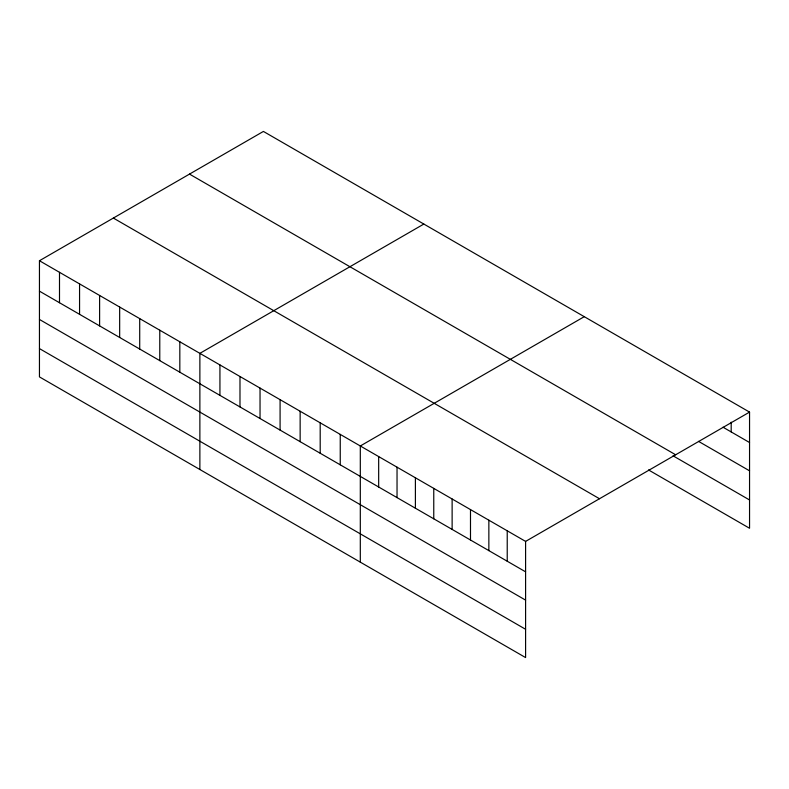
<?xml version="1.0" encoding="UTF-8"?>
<svg xmlns="http://www.w3.org/2000/svg" width="789" height="789" viewBox="0 0 789 789"><rect width="100%" height="100%" fill="white"/><g stroke="black" fill="none" stroke-linecap="round" stroke-linejoin="round"><path stroke-width="1.18" d="M39.45 260.735L525.592 541.402L525.592 657.572L39.45 376.895L39.45 260.735L263.408 131.428L749.55 412.105L749.55 528.265L648.538 469.948M423.841 224.056L199.873 353.354L199.873 469.514M584.264 316.675L360.307 445.972L360.307 562.143M525.592 541.402L749.55 412.105M723.02 427.214L749.55 442.53M698.531 441.367L749.55 470.816M189.508 174.103L675.64 454.77M673.027 455.795L749.55 499.97M113.36 218.07L599.492 498.737M39.45 291.161L525.592 571.828M39.45 319.456L525.592 600.123M39.45 348.6L525.592 629.277M731.186 422.184L731.186 431.918M507.228 530.8L507.228 561.226M488.855 520.198L488.855 550.623M470.491 509.595L470.491 540.021M452.127 498.993L452.127 529.419M433.763 488.391L433.763 518.817M415.399 477.789L415.399 508.215M397.035 467.187L397.035 497.603M378.671 456.584L378.671 487M340.246 434.404L340.246 464.82M320.196 422.825L320.196 453.241M300.145 411.247L300.145 441.672M280.085 399.668L280.085 430.094M260.035 388.089L260.035 418.515M239.984 376.511L239.984 406.937M219.934 364.932L219.934 395.358M179.823 341.775L179.823 372.201M159.772 330.197L159.772 360.622M139.712 318.628L139.712 349.044M119.662 307.049L119.662 337.465M99.611 295.471L99.611 325.896M79.561 283.892L79.561 314.318M59.5 272.313L59.5 302.739"/></g></svg>
